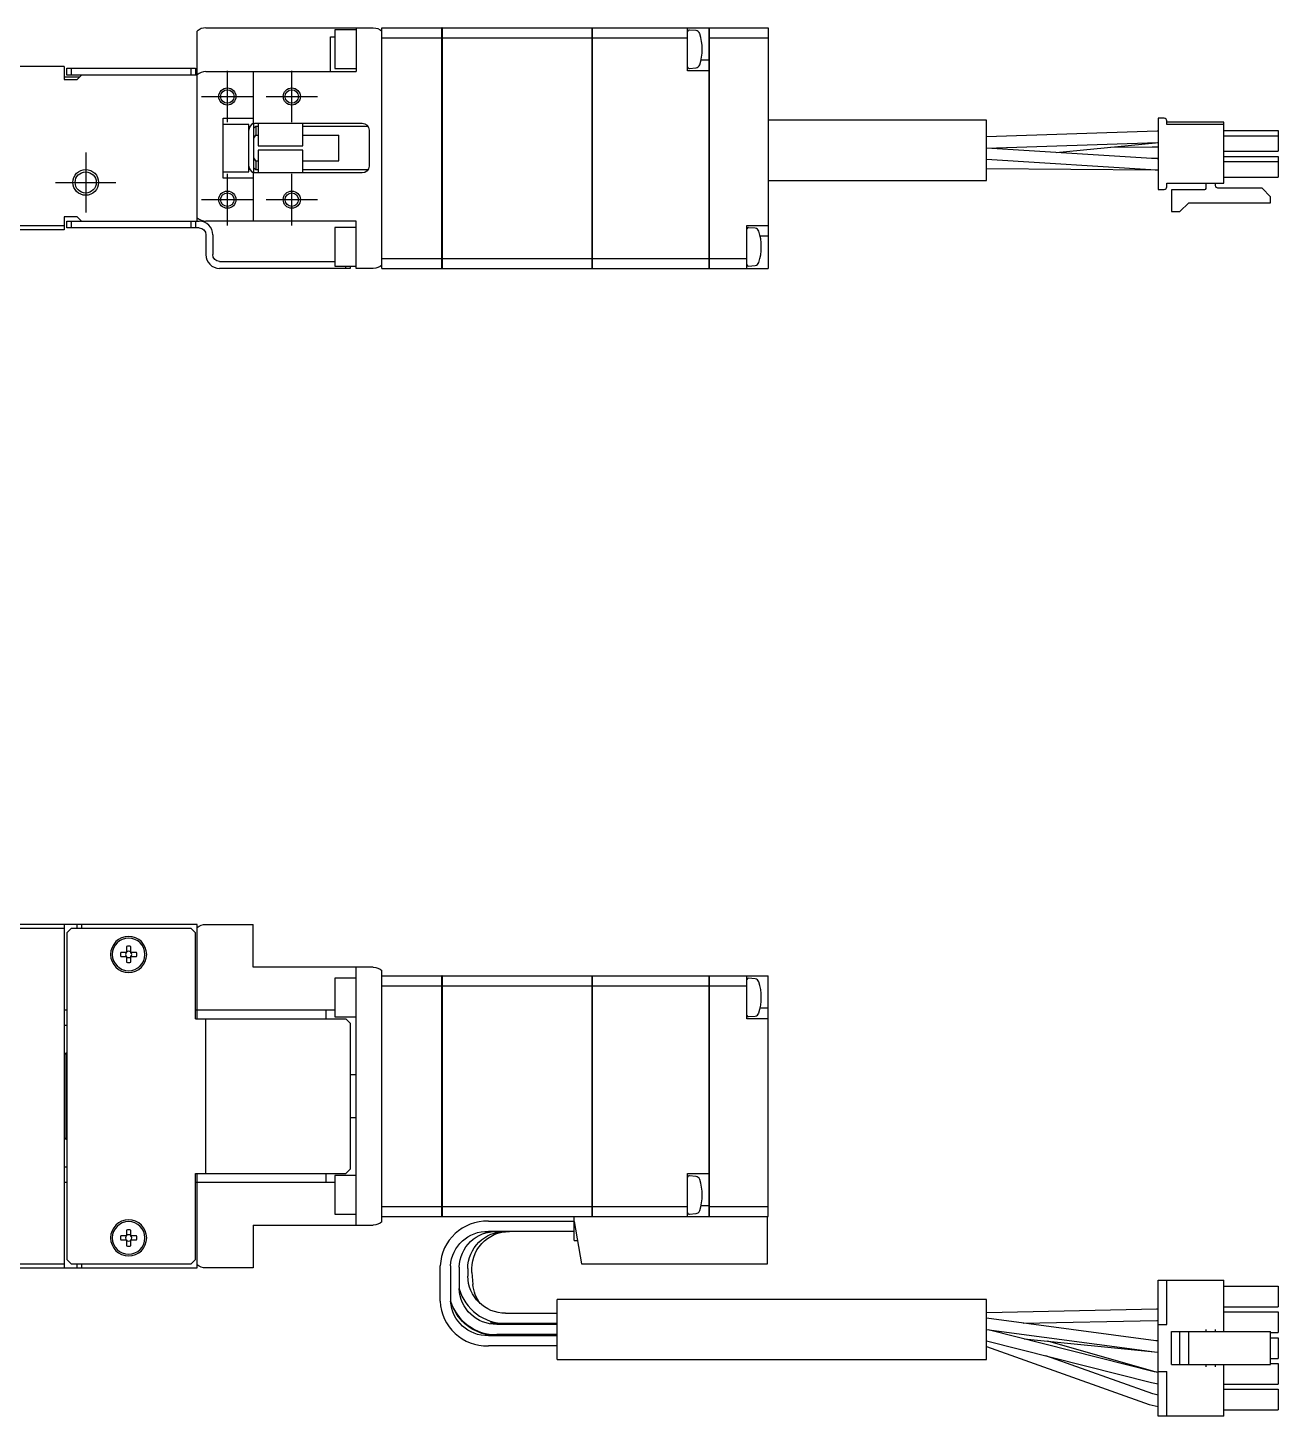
# Model space of a CAD drawing. Extents: x 0 to 717, y -8 to 419.
# Drawn here: x 184.6 to 330.2, y 257.4 to 419 of the extents above; entities that cross this region are included whole.
import ezdxf

# ---------------------------------------------------------------- set-up
doc = ezdxf.new("R2010")
doc.units = 0
doc.header["$LTSCALE"] = 0.5
doc.linetypes.add('CENTER', pattern=[50.8, 31.75, -6.35, 6.35, -6.35])
for name, color, linetype in [('MSM_CENTER', 1, 'CENTER'), ('MSM_CONTINUOUS', 7, 'CONTINUOUS'), ('MSM_NARROW', 5, 'CONTINUOUS')]:
    doc.layers.add(name, color=color, linetype=linetype)

msp = doc.modelspace()

# ---------------------------------------------------------------- linework, layer by layer
at = {"layer": 'MSM_CENTER'}
for p, q in [((207.84, 408.03), (207.84, 414.03)), ((215.34, 408.03), (215.34, 414.03)), ((204.84, 411.03), (210.84, 411.03)), ((212.34, 411.03), (218.34, 411.03)), ((191.34, 404.53), (191.34, 397.53)), ((187.84, 401.03), (194.84, 401.03)), ((207.84, 396.03), (207.84, 402.03)), ((215.34, 396.03), (215.34, 402.03)), ((204.84, 399.03), (210.84, 399.03)), ((212.34, 399.03), (218.34, 399.03))]:
    msp.add_line(p, q, dxfattribs=at)
at = {"layer": 'MSM_CONTINUOUS'}
for p, q in [((204.34, 413.55), (204.34, 418.65)), ((205.34, 419.03), (224.84, 419.03)), ((220.34, 418.78), (220.34, 414.28)), ((222.84, 418.78), (220.34, 418.78)), ((222.84, 419.03), (222.84, 413.93)), ((225.84, 391.03), (225.84, 419.03)), ((225.84, 419.03), (232.83, 419.03)), ((232.83, 391.03), (232.83, 419.03)), ((232.84, 419.02), (232.83, 419.02)), ((232.84, 419.03), (232.84, 391.03)), ((232.84, 419.03), (250.33, 419.03)), ((250.33, 391.03), (250.33, 419.03)), ((250.34, 419.02), (250.33, 419.02)), ((250.34, 419.03), (250.34, 391.03)), ((250.34, 419.03), (263.94, 419.03)), ((261.44, 414.03), (261.44, 419.03)), ((262.42, 418.7), (261.66, 418.76)), ((263.94, 391.03), (263.94, 419.03)), ((263.94, 419.02), (263.95, 419.02)), ((263.95, 419.03), (263.95, 391.03)), ((263.95, 419.03), (270.84, 419.03)), ((270.84, 419.03), (270.84, 391.03)), ((219.84, 417.98), (220.34, 417.98)), ((219.84, 413.93), (219.84, 417.98)), ((225.84, 417.88), (232.83, 417.88)), ((232.84, 417.87), (232.83, 417.87)), ((232.84, 417.88), (250.33, 417.88)), ((250.34, 417.87), (250.33, 417.87)), ((250.34, 417.88), (261.44, 417.88)), ((263.94, 417.87), (263.95, 417.87)), ((263.95, 417.88), (270.84, 417.88)), ((188.84, 414.53), (166.84, 414.53)), ((188.84, 414.53), (188.84, 413.03)), ((189.14, 413.53), (189.14, 414.33)), ((189.14, 414.33), (204.14, 414.33)), ((189.64, 414.33), (189.64, 413.53)), ((203.64, 413.53), (203.64, 414.33)), ((204.14, 414.33), (204.14, 413.53)), ((205.34, 413.93), (222.84, 413.93)), ((210.84, 413.93), (210.84, 407.91)), ((220.34, 414.28), (222.84, 414.28)), ((263.94, 414.03), (261.44, 414.03)), ((261.66, 414.3), (262.42, 414.37)), ((263.94, 415.28), (263.01, 415.28)), ((190.59, 413.28), (188.84, 413.28)), ((188.84, 413.03), (190.34, 413.03)), ((204.34, 413.53), (189.14, 413.53)), ((190.84, 413.53), (190.34, 413.03)), ((204.34, 396.53), (204.34, 413.53)), ((207.34, 408.53), (210.84, 408.53)), ((207.34, 401.53), (207.34, 408.53)), ((210.34, 407.78), (207.34, 407.78)), ((210.34, 402.28), (210.34, 407.78)), ((210.84, 407.91), (210.93, 407.91)), ((210.85, 407.88), (210.93, 407.91)), ((210.94, 402.16), (210.94, 407.91)), ((211.14, 407.53), (210.94, 407.33)), ((211.14, 407.93), (223.54, 407.93)), ((211.14, 407.53), (211.14, 406.53)), ((211.44, 407.53), (211.14, 407.53)), ((211.44, 407.93), (211.44, 405.28)), ((216.64, 405.28), (216.64, 407.93)), ((224.23, 407.53), (216.64, 407.53)), ((296.24, 408.27), (270.84, 408.27)), ((296.24, 401.27), (296.24, 408.27)), ((316.96, 408.5), (316.24, 408.5)), ((316.24, 408.5), (316.24, 400.22)), ((317.26, 407.79), (317.26, 408.2)), ((323.89, 408.04), (317.26, 408.04)), ((323.89, 407.79), (317.26, 407.79)), ((323.89, 400.93), (323.89, 408.04)), ((210.94, 406.17), (211.14, 406.53)), ((211.14, 406.53), (211.44, 406.53)), ((216.64, 406.53), (220.84, 406.53)), ((220.84, 403.53), (220.84, 406.53)), ((224.34, 407.13), (224.34, 402.93)), ((316.12, 406.98), (296.24, 406.33)), ((296.24, 405.03), (316.17, 405.68)), ((315.96, 405.65), (316.24, 405.67)), ((316.24, 406.98), (316.12, 406.98)), ((316.17, 405.68), (316.24, 405.68)), ((323.89, 407.06), (330.24, 407.06)), ((323.89, 406.46), (330.24, 406.46)), ((330.24, 407.06), (330.24, 404.66)), ((211.44, 405.28), (216.64, 405.28)), ((211.44, 404.78), (211.44, 402.13)), ((216.64, 404.78), (211.44, 404.78)), ((216.64, 402.13), (216.64, 404.78)), ((316.12, 403.79), (296.26, 405.03)), ((304.39, 404.52), (315.96, 405.65)), ((310.72, 405.14), (315.57, 405.18)), ((315.57, 405.18), (316.24, 405.18)), ((323.89, 404.66), (330.24, 404.66)), ((323.89, 404.06), (330.24, 404.06)), ((330.24, 404.06), (330.24, 401.66)), ((211.14, 403.53), (210.94, 403.9)), ((210.94, 402.73), (211.14, 402.53)), ((211.14, 403.53), (211.14, 402.53)), ((211.14, 403.53), (211.44, 403.53)), ((211.14, 402.53), (211.44, 402.53)), ((216.64, 403.53), (220.84, 403.53)), ((216.64, 402.53), (224.23, 402.53)), ((296.24, 403.73), (316.03, 402.49)), ((296.24, 402.64), (315.91, 402.48)), ((316.24, 403.8), (315.46, 403.83)), ((315.91, 402.48), (316.24, 402.48)), ((316.03, 402.49), (316.24, 402.48)), ((316.24, 403.78), (316.12, 403.79)), ((323.89, 403.46), (330.24, 403.46)), ((207.34, 402.28), (210.34, 402.28)), ((210.84, 401.53), (207.34, 401.53)), ((210.84, 402.16), (210.84, 396.53)), ((210.84, 402.16), (210.93, 402.16)), ((210.93, 402.16), (210.85, 402.19)), ((223.54, 402.13), (211.14, 402.13)), ((270.84, 401.27), (296.24, 401.27)), ((317.26, 400.93), (323.89, 400.93)), ((317.26, 400.52), (317.26, 400.93)), ((321.79, 400.93), (321.79, 400.33)), ((322.94, 400.65), (322.94, 400.93)), ((323.89, 401.66), (330.24, 401.66)), ((316.24, 400.22), (316.96, 400.22)), ((317.79, 400.18), (317.79, 397.65)), ((321.64, 400.18), (317.79, 400.18)), ((328.35, 400.37), (323.22, 400.37)), ((329.35, 399.37), (328.35, 400.37)), ((329.35, 398.67), (329.35, 399.37)), ((317.79, 397.65), (318.79, 397.65)), ((318.79, 397.65), (319.81, 398.67)), ((319.81, 398.67), (329.35, 398.67)), ((175.95, 396.03), (188.84, 396.03)), ((190.34, 397.03), (188.84, 397.03)), ((188.84, 397.03), (188.84, 395.53)), ((189.14, 395.73), (189.14, 396.53)), ((189.14, 396.53), (204.54, 396.53)), ((189.64, 396.53), (189.64, 395.73)), ((190.34, 397.03), (190.84, 396.53)), ((203.64, 395.73), (203.64, 396.53)), ((204.14, 396.53), (204.14, 395.73)), ((222.84, 396.53), (205.34, 396.53)), ((222.84, 391.03), (222.84, 396.53)), ((268.34, 391.03), (268.34, 396.03)), ((268.34, 396.03), (270.84, 396.03)), ((188.84, 395.53), (175.84, 395.53)), ((204.54, 395.73), (189.14, 395.73)), ((205.34, 394.93), (205.34, 392.63)), ((206.14, 394.93), (206.14, 392.63)), ((220.34, 395.78), (220.34, 391.28)), ((222.84, 395.78), (220.34, 395.78)), ((269.31, 395.7), (268.55, 395.76)), ((270.84, 394.78), (269.9, 394.78)), ((206.94, 391.83), (220.34, 391.83)), ((220.34, 391.28), (222.84, 391.28)), ((221.64, 391.03), (221.64, 391.28)), ((222.14, 391.28), (222.14, 391.03)), ((225.84, 392.19), (232.83, 392.19)), ((232.84, 392.19), (232.83, 392.19)), ((232.84, 392.19), (250.33, 392.19)), ((250.34, 392.19), (250.33, 392.19)), ((250.34, 392.19), (263.94, 392.19)), ((263.94, 392.19), (263.95, 392.19)), ((263.95, 392.19), (268.34, 392.19)), ((268.55, 391.3), (269.31, 391.37)), ((222.14, 391.03), (206.94, 391.03)), ((224.84, 391.03), (222.84, 391.03)), ((225.84, 391.03), (232.83, 391.03)), ((232.84, 391.04), (232.83, 391.04)), ((232.84, 391.03), (250.33, 391.03)), ((250.34, 391.04), (250.33, 391.04)), ((250.34, 391.03), (263.94, 391.03)), ((263.94, 391.04), (263.95, 391.04)), ((263.95, 391.03), (270.84, 391.03)), ((204.34, 314.67), (166.84, 314.67)), ((188.84, 314.17), (176.45, 314.17)), ((188.84, 314.67), (188.84, 274.67)), ((189.64, 314.17), (189.14, 313.67)), ((189.14, 313.67), (189.14, 275.67)), ((203.64, 314.17), (189.64, 314.17)), ((190.34, 314.17), (190.34, 314.67)), ((190.84, 314.67), (190.84, 314.17)), ((204.14, 313.67), (203.64, 314.17)), ((204.14, 303.67), (204.14, 313.67)), ((204.34, 303.67), (204.34, 314.67)), ((205.34, 314.67), (210.84, 314.67)), ((210.84, 309.67), (210.84, 314.67)), ((196.1, 312.08), (196.1, 311.41)), ((196.58, 311.41), (196.58, 312.08)), ((196.1, 311.41), (195.42, 311.41)), ((195.42, 310.93), (196.1, 310.93)), ((196.1, 310.93), (196.1, 310.25)), ((197.26, 311.41), (196.58, 311.41)), ((196.58, 310.25), (196.58, 310.93)), ((196.58, 310.93), (197.26, 310.93)), ((224.84, 309.67), (210.84, 309.67)), ((222.84, 279.67), (222.84, 309.67)), ((225.84, 280.05), (225.84, 309.28)), ((220.34, 308.42), (220.34, 303.92)), ((222.84, 308.42), (220.34, 308.42)), ((225.84, 308.67), (232.83, 308.67)), ((225.84, 307.51), (232.83, 307.51)), ((232.83, 280.67), (232.83, 308.67)), ((232.84, 308.66), (232.83, 308.66)), ((232.84, 307.51), (232.83, 307.51)), ((232.84, 308.67), (232.84, 280.67)), ((232.84, 308.67), (250.33, 308.67)), ((232.84, 307.51), (250.33, 307.51)), ((250.33, 280.67), (250.33, 308.67)), ((250.34, 308.66), (250.33, 308.66)), ((250.34, 307.51), (250.33, 307.51)), ((250.34, 308.67), (250.34, 280.67)), ((250.34, 308.67), (263.94, 308.67)), ((250.34, 307.51), (263.94, 307.51)), ((263.94, 280.67), (263.94, 308.67)), ((263.94, 308.66), (263.95, 308.66)), ((263.94, 307.51), (263.95, 307.51)), ((263.95, 308.67), (263.95, 280.67)), ((263.95, 308.67), (270.84, 308.67)), ((263.95, 307.51), (268.34, 307.51)), ((268.34, 303.67), (268.34, 308.67)), ((269.31, 308.33), (268.55, 308.4)), ((270.84, 280.67), (270.84, 308.67)), ((189.14, 304.67), (188.84, 304.67)), ((220.34, 304.67), (204.14, 304.67)), ((219.34, 303.67), (219.34, 304.67)), ((220.34, 303.92), (222.84, 303.92)), ((268.55, 303.93), (269.31, 304)), ((270.84, 304.92), (269.9, 304.92)), ((188.84, 302.92), (189.14, 302.92)), ((204.14, 303.67), (221.64, 303.67)), ((205.34, 285.67), (205.34, 303.67)), ((222.14, 303.17), (221.64, 303.67)), ((222.14, 303.17), (222.14, 286.17)), ((270.84, 303.67), (268.34, 303.67)), ((189.04, 299.67), (188.84, 299.47)), ((189.04, 299.67), (189.04, 289.67)), ((189.14, 299.67), (189.04, 299.67)), ((222.84, 297.17), (222.14, 297.17)), ((222.14, 292.17), (222.84, 292.17)), ((188.84, 289.87), (189.04, 289.67)), ((189.04, 289.67), (189.14, 289.67)), ((189.14, 286.42), (188.84, 286.42)), ((221.64, 285.67), (222.14, 286.17)), ((188.84, 284.67), (189.14, 284.67)), ((204.14, 275.67), (204.14, 285.67)), ((204.14, 285.67), (221.64, 285.67)), ((204.14, 284.67), (220.34, 284.67)), ((204.34, 274.67), (204.34, 285.67)), ((219.34, 284.67), (219.34, 285.67)), ((220.34, 285.42), (220.34, 280.92)), ((222.84, 285.42), (220.34, 285.42)), ((261.44, 285.67), (263.94, 285.67)), ((261.44, 280.67), (261.44, 285.67)), ((262.42, 285.33), (261.66, 285.4)), ((225.84, 281.82), (232.83, 281.82)), ((232.84, 281.82), (232.83, 281.82)), ((232.84, 281.82), (250.33, 281.82)), ((250.34, 281.82), (250.33, 281.82)), ((250.34, 281.82), (261.44, 281.82)), ((263.94, 281.92), (263.01, 281.92)), ((263.94, 281.82), (263.95, 281.82)), ((263.95, 281.82), (270.84, 281.82)), ((210.84, 279.67), (224.84, 279.67)), ((210.84, 279.67), (210.84, 274.67)), ((220.34, 280.92), (222.84, 280.92)), ((225.84, 280.67), (232.83, 280.67)), ((232.84, 280.68), (232.83, 280.68)), ((232.84, 280.67), (270.84, 280.67)), ((238.24, 280.12), (248.24, 280.12)), ((248.24, 277.87), (248.24, 280.67)), ((248.24, 280.07), (249.1, 275.17)), ((250.34, 280.68), (250.33, 280.68)), ((261.66, 280.93), (262.42, 281)), ((263.94, 280.68), (263.95, 280.68)), ((270.74, 275.17), (270.74, 280.67)), ((196.1, 278.41), (195.42, 278.41)), ((196.1, 279.08), (196.1, 278.41)), ((196.58, 278.41), (196.58, 279.08)), ((197.26, 278.41), (196.58, 278.41)), ((248.24, 278.92), (238.24, 278.92)), ((240.72, 278.92), (240.48, 278.91)), ((195.42, 277.93), (196.1, 277.93)), ((196.1, 277.93), (196.1, 277.25)), ((196.58, 277.25), (196.58, 277.93)), ((196.58, 277.93), (197.26, 277.93)), ((248.24, 277.87), (248.63, 277.87)), ((176.45, 275.17), (188.84, 275.17)), ((189.14, 275.67), (189.64, 275.17)), ((189.64, 275.17), (203.64, 275.17)), ((190.34, 274.67), (190.34, 275.17)), ((190.84, 275.17), (190.84, 274.67)), ((203.64, 275.17), (204.14, 275.67)), ((232.64, 270.82), (232.64, 274.91)), ((233.84, 274.91), (233.84, 270.82)), ((234.84, 274.75), (234.84, 272.28)), ((249.1, 275.17), (270.74, 275.17)), ((166.84, 274.67), (204.34, 274.67)), ((210.84, 274.67), (205.34, 274.67)), ((235.84, 274.6), (235.84, 273.73)), ((236.31, 274.15), (236.44, 272.76)), ((316.24, 257.42), (316.24, 273.27)), ((316.24, 273.27), (323.89, 273.27)), ((317.26, 268.08), (317.26, 273.27)), ((323.89, 267.28), (323.89, 273.27)), ((323.89, 272.55), (330.24, 272.55)), ((330.24, 272.55), (330.24, 270.15)), ((233.85, 270.82), (233.84, 270.86)), ((246.24, 264.02), (246.24, 271.02)), ((296.24, 271.02), (246.24, 271.02)), ((296.24, 264.02), (296.24, 271.02)), ((323.89, 270.15), (330.24, 270.15)), ((240.24, 269.42), (246.24, 269.42)), ((316.13, 269.86), (296.24, 269.47)), ((316, 266.2), (296.24, 268.82)), ((300.54, 268.25), (316.09, 268.56)), ((316.24, 269.86), (316.06, 269.86)), ((316.09, 268.56), (316.24, 268.56)), ((316.24, 269.86), (316.13, 269.86)), ((323.89, 269.55), (330.24, 269.55)), ((330.24, 269.55), (330.24, 267.15)), ((238.24, 266.82), (246.24, 266.82)), ((238.53, 268.27), (238.5, 268.27)), ((238.5, 268.27), (238.53, 268.27)), ((239.24, 268.22), (238.53, 268.27)), ((238.53, 268.27), (239.74, 268.12)), ((246.24, 268.22), (239.24, 268.22)), ((239.24, 268.12), (246.24, 268.12)), ((246.24, 266.92), (239.24, 266.92)), ((296.24, 267.51), (315.83, 264.91)), ((315.8, 262.6), (296.46, 267.48)), ((316.24, 268.08), (317.26, 268.08)), ((317.79, 263.42), (317.79, 267.28)), ((317.79, 267.28), (329.35, 267.28)), ((318.79, 263.42), (318.79, 267.28)), ((319.81, 263.42), (319.81, 267.28)), ((321.79, 267.53), (321.79, 267.28)), ((322.94, 267.28), (322.94, 267.53)), ((329.35, 263.42), (329.35, 267.28)), ((329.35, 267.15), (330.24, 267.15)), ((246.24, 265.62), (238.24, 265.62)), ((296.24, 266.19), (315.48, 261.34)), ((296.24, 265.53), (315.21, 258.79)), ((300.66, 266.42), (315.83, 264.9)), ((315.75, 262.63), (303.42, 266.14)), ((316.24, 266.18), (316, 266.2)), ((329.35, 266.55), (330.24, 266.55)), ((330.24, 266.55), (330.24, 264.15)), ((246.24, 264.02), (296.24, 264.02)), ((315.64, 260.02), (303.17, 264.45)), ((315.83, 264.91), (316.24, 264.87)), ((315.83, 264.9), (316.24, 264.87)), ((329.35, 264.15), (330.24, 264.15)), ((329.35, 263.55), (330.24, 263.55)), ((330.24, 263.55), (330.24, 261.15)), ((316.24, 262.52), (315.75, 262.63)), ((316.24, 262.51), (315.8, 262.6)), ((316.24, 262.62), (317.26, 262.62)), ((317.26, 257.42), (317.26, 262.62)), ((317.79, 263.42), (329.35, 263.42)), ((321.79, 263.42), (321.79, 263.17)), ((322.94, 263.17), (322.94, 263.42)), ((323.89, 257.42), (323.89, 263.42)), ((315.48, 261.34), (316.24, 261.2)), ((323.89, 261.15), (330.24, 261.15)), ((323.89, 260.55), (330.24, 260.55)), ((330.24, 260.55), (330.24, 258.15)), ((315.2, 258.79), (316.24, 258.53)), ((315.21, 258.79), (316.24, 258.53)), ((316.24, 259.85), (315.63, 260.02)), ((323.89, 257.42), (316.24, 257.42)), ((323.89, 258.15), (330.24, 258.15))]:
    msp.add_line(p, q, dxfattribs=at)
for centre, radius in [((207.84, 411.03), 0.783), ((215.34, 411.03), 0.783), ((191.34, 401.03), 1.23), ((207.84, 399.03), 0.783), ((215.34, 399.03), 0.783)]:
    msp.add_circle(centre, radius, dxfattribs=at)
at = {"layer": 'MSM_CONTINUOUS', "extrusion": (0, 0, -1)}
for centre, radius in [((-196.34, 311.17), 2.1), ((-196.34, 311.17), 1.9), ((-196.34, 278.17), 2.1), ((-196.34, 278.17), 1.9)]:
    msp.add_circle(centre, radius, dxfattribs=at)
at = {"layer": 'MSM_CONTINUOUS'}
for centre, radius, start, end in [((205.34, 417.53), 1.5, 90, 131.8103), ((261.64, 418.57), 0.2, 85, 180), ((262.38, 418.2), 0.5, 17.6292, 85), ((257.14, 416.53), 6, 342.3708, 17.6292), ((205.34, 412.43), 1.5, 90, 131.8103), ((261.64, 414.5), 0.2, 180, 275), ((262.38, 414.87), 0.5, 275, 342.3708), ((211.14, 407.13), 0.801, 111.0802, 179.9383), ((316.96, 408.2), 0.3, 360, 90), ((211.14, 402.93), 0.8, 179.9993, 248.456), ((316.96, 400.52), 0.3, 270, 360), ((205.34, 398.03), 1.5, 228.1897, 270), ((204.54, 394.93), 1.6, 0, 90), ((268.53, 395.57), 0.2, 85, 161.8051), ((269.27, 395.2), 0.5, 17.6292, 85), ((264.03, 393.53), 6, 342.3708, 17.6292), ((206.94, 392.63), 1.6, 180, 270), ((268.53, 391.5), 0.2, 198.1949, 275), ((269.27, 391.87), 0.5, 275, 342.3708), ((196.34, 311.17), 0.95, 75.3667, 104.6333), ((196.34, 311.17), 0.95, 165.3667, 194.6333), ((196.34, 311.17), 0.365, 138.8496, 221.1504), ((196.34, 311.17), 0.365, 48.8496, 131.1504), ((196.34, 311.17), 0.365, 228.8496, 311.1504), ((196.34, 311.17), 0.365, 318.8496, 41.1504), ((196.34, 311.17), 0.95, 345.3667, 14.6333), ((196.34, 311.17), 0.95, 255.3667, 284.6333), ((268.53, 308.2), 0.2, 85, 161.8051), ((269.27, 307.83), 0.5, 17.6292, 85), ((264.03, 306.17), 6, 342.3708, 17.6292), ((268.53, 304.13), 0.2, 198.1949, 275), ((269.27, 304.5), 0.5, 275, 342.3708), ((261.64, 285.2), 0.2, 85, 180), ((262.38, 284.83), 0.5, 17.6292, 85), ((257.14, 283.17), 6, 342.3708, 17.6292), ((262.38, 281.5), 0.5, 275, 342.3708), ((238.05, 274.71), 5.41, 87.9657, 177.8137), ((261.64, 281.13), 0.2, 180, 275), ((196.34, 278.17), 0.95, 165.3667, 194.6333), ((196.34, 278.17), 0.365, 138.8496, 221.1504), ((196.34, 278.17), 0.95, 75.3667, 104.6333), ((196.34, 278.17), 0.365, 48.8496, 131.1504), ((196.34, 278.17), 0.365, 318.8496, 41.1504), ((196.34, 278.17), 0.95, 345.3667, 14.6333), ((196.34, 278.17), 0.365, 228.8496, 311.1504), ((196.34, 278.17), 0.95, 255.3667, 284.6333), ((240.21, 273.8), 5.59, 195.9654, 270.2921), ((238.04, 271.02), 5.41, 182.1273, 272.0933), ((239.16, 272.48), 5.57, 197.3809, 270.7723)]:
    msp.add_arc(centre, radius, start, end, dxfattribs=at)
at = {"layer": 'MSM_CONTINUOUS', "extrusion": (0, 0, -1)}
for centre, radius, start, end in [((-224.84, 417.53), 1.5, 90, 131.8103), ((-211.14, 407.13), 0.8, 74.8734, 90), ((-223.54, 407.13), 0.8, 90, 180), ((-223.54, 402.93), 0.8, 180, 270), ((-211.14, 402.93), 0.8, 270, 285.1266), ((-321.64, 400.33), 0.15, 180, 270), ((-323.22, 400.65), 0.28, 270, 0), ((-204.54, 394.93), 0.8, 90, 180), ((-206.94, 392.63), 0.8, 270, 0), ((-224.84, 392.53), 1.5, 228.1897, 270), ((-205.34, 313.17), 1.5, 48.1897, 90), ((-224.84, 308.17), 1.5, 90, 131.8103), ((-224.84, 281.17), 1.5, 228.1897, 270), ((-238.05, 274.7), 4.22, 2.8542, 92.5704), ((-239.12, 274.63), 4.29, 1.642, 91.5567), ((-240.19, 274.56), 4.36, 0.5892, 90.5857), ((-240.69, 274.53), 4.39, 355.0821, 90.1308), ((-205.34, 276.17), 1.5, 270, 311.8103), ((-240.2, 273.77), 4.36, 269.4314, 359.3937), ((-239.13, 272.4), 4.29, 268.4892, 358.3121), ((-240.79, 273.15), 4.37, 322.9581, 354.9542), ((-238.06, 271.03), 4.22, 267.5064, 357.069), ((-239.13, 272.26), 5.45, 271.1091, 336.0046)]:
    msp.add_arc(centre, radius, start, end, dxfattribs=at)
at = {"layer": 'MSM_NARROW'}
for centre, radius in [((207.84, 411.03), 1), ((215.34, 411.03), 1), ((191.34, 401.03), 1.5), ((207.84, 399.03), 1), ((215.34, 399.03), 1)]:
    msp.add_circle(centre, radius, dxfattribs=at)

doc.saveas('drawing.dxf')
